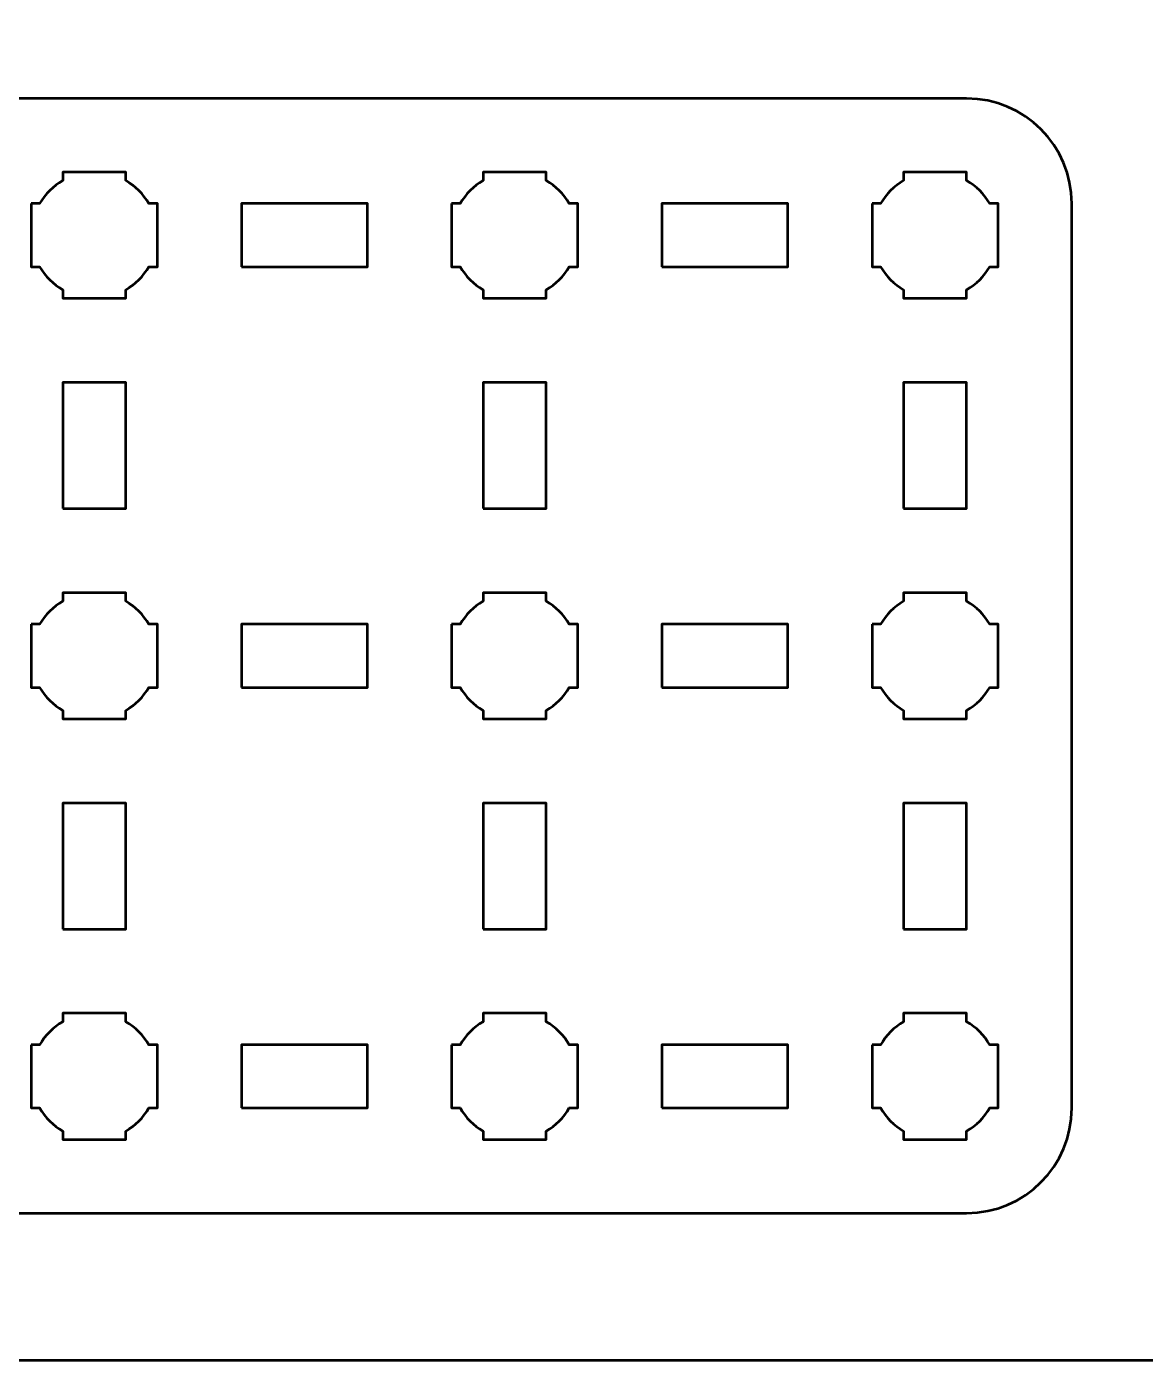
# Model space of a CAD drawing. Header units: centimetres. Extents: x -21 to 0, y -29.7 to 0.
# Drawn here: x -15.82 to -10.5, y -29.7 to -23.36 of the extents above; entities that cross this region are included whole.
import ezdxf

# ---------------------------------------------------------------- set-up
doc = ezdxf.new("R2010")
doc.units = ezdxf.units.CM
doc.header["$MEASUREMENT"] = 0
doc.layers.add('Layer 1', color=7, linetype='Continuous')

msp = doc.modelspace()

# ---------------------------------------------------------------- linework, layer by layer
at = {"layer": 'Layer 1', "lineweight": 53}
for points in [[(-14.8, -24.5), (-14.2, -24.5), (-14.2, -24.2), (-14.8, -24.2), (-14.8, -24.5)], [(-12.8, -24.5), (-12.2, -24.5), (-12.2, -24.2), (-12.8, -24.2), (-12.8, -24.5)], [(-15.65, -25.65), (-15.35, -25.65), (-15.35, -25.05), (-15.65, -25.05), (-15.65, -25.65)], [(-13.65, -25.65), (-13.35, -25.65), (-13.35, -25.05), (-13.65, -25.05), (-13.65, -25.65)], [(-11.65, -25.65), (-11.35, -25.65), (-11.35, -25.05), (-11.65, -25.05), (-11.65, -25.65)], [(-14.8, -26.5), (-14.2, -26.5), (-14.2, -26.2), (-14.8, -26.2), (-14.8, -26.5)], [(-12.8, -26.5), (-12.2, -26.5), (-12.2, -26.2), (-12.8, -26.2), (-12.8, -26.5)], [(-15.65, -27.65), (-15.35, -27.65), (-15.35, -27.05), (-15.65, -27.05), (-15.65, -27.65)], [(-13.65, -27.65), (-13.35, -27.65), (-13.35, -27.05), (-13.65, -27.05), (-13.65, -27.65)], [(-11.65, -27.65), (-11.35, -27.65), (-11.35, -27.05), (-11.65, -27.05), (-11.65, -27.65)], [(-14.8, -28.5), (-14.2, -28.5), (-14.2, -28.2), (-14.8, -28.2), (-14.8, -28.5)], [(-12.8, -28.5), (-12.2, -28.5), (-12.2, -28.2), (-12.8, -28.2), (-12.8, -28.5)]]:
    msp.add_lwpolyline(points, close=True, dxfattribs=at)
at = {"layer": 'Layer 1', "color": 1, "lineweight": 53}
msp.add_open_spline([(-21.00003, -29.19995), (-21.00003, -29.19995), (-21.00003, -5.89992), (-21.00003, -5.89992), (-21.00003, -5.89992), (-21.00003, -5.81709), (-20.93286, -5.74992), (-20.85003, -5.74992), (-20.85003, -5.74992), (-20.7672, -5.74992), (-20.70003, -5.68275), (-20.70003, -5.59992), (-20.70003, -5.59992), (-20.70003, -5.51709), (-20.7672, -5.44992), (-20.85003, -5.44992), (-20.85003, -5.44992), (-20.93286, -5.44992), (-21.00003, -5.38275), (-21.00003, -5.29992), (-21.00003, -5.29992), (-21.00003, -5.21709), (-20.93286, -5.14992), (-20.85003, -5.14992), (-20.85003, -5.14992), (-20.7672, -5.14992), (-20.70003, -5.08275), (-20.70003, -4.99992), (-20.70003, -4.99992), (-20.70003, -4.91709), (-20.7672, -4.84992), (-20.85003, -4.84992), (-20.85003, -4.84992), (-20.93286, -4.84992), (-21.00003, -4.78275), (-21.00003, -4.69992), (-21.00003, -4.69992), (-21.00003, -4.61709), (-20.93286, -4.54992), (-20.85003, -4.54992), (-20.85003, -4.54992), (-20.7672, -4.54992), (-20.70003, -4.48275), (-20.70003, -4.39992), (-20.70003, -4.39992), (-20.70003, -4.31709), (-20.7672, -4.24992), (-20.85003, -4.24992), (-20.85003, -4.24992), (-20.93286, -4.24992), (-21.00003, -4.18275), (-21.00003, -4.09992), (-21.00003, -4.09992), (-21.00003, -4.01709), (-20.93286, -3.94992), (-20.85003, -3.94992), (-20.85003, -3.94992), (-20.7672, -3.94992), (-20.70003, -3.88275), (-20.70003, -3.79992), (-20.70003, -3.79992), (-20.70003, -3.71709), (-20.7672, -3.64992), (-20.85003, -3.64992), (-20.85003, -3.64992), (-20.93286, -3.64992), (-21.00003, -3.58275), (-21.00003, -3.49992), (-21.00003, -3.49992), (-21.00003, -3.41709), (-20.93286, -3.34992), (-20.85003, -3.34992), (-20.85003, -3.34992), (-20.7672, -3.34992), (-20.70003, -3.28275), (-20.70003, -3.19992), (-20.70003, -3.19992), (-20.70003, -3.11709), (-20.7672, -3.04992), (-20.85003, -3.04992), (-20.85003, -3.04992), (-20.93286, -3.04992), (-21.00003, -2.98275), (-21.00003, -2.89992), (-21.00003, -2.89992), (-21.00003, -2.81709), (-20.93286, -2.74992), (-20.85003, -2.74992), (-20.85003, -2.74992), (-20.7672, -2.74992), (-20.70003, -2.68275), (-20.70003, -2.59992), (-20.70003, -2.59992), (-20.70003, -2.51709), (-20.7672, -2.44992), (-20.85003, -2.44992), (-20.85003, -2.44992), (-20.93286, -2.44992), (-21.00003, -2.38275), (-21.00003, -2.29992), (-21.00003, -2.29992), (-21.00003, -2.21709), (-20.93286, -2.14992), (-20.85003, -2.14992), (-20.85003, -2.14992), (-20.7672, -2.14992), (-20.70003, -2.08275), (-20.70003, -1.99992), (-20.70003, -1.99992), (-20.70003, -1.91709), (-20.7672, -1.84992), (-20.85003, -1.84992), (-20.85003, -1.84992), (-20.93286, -1.84992), (-21.00003, -1.78275), (-21.00003, -1.69992), (-21.00003, -1.69992), (-21.00003, -1.61709), (-20.93286, -1.54992), (-20.85003, -1.54992), (-20.85003, -1.54992), (-20.7672, -1.54992), (-20.70003, -1.48275), (-20.70003, -1.39992), (-20.70003, -1.39992), (-20.70003, -1.31709), (-20.7672, -1.24992), (-20.85003, -1.24992), (-20.85003, -1.24992), (-20.93286, -1.24992), (-21.00003, -1.18275), (-21.00003, -1.09992), (-21.00003, -1.09992), (-21.00003, -1.09992), (-21.00003, -0.49992), (-21.00003, -0.49992), (-21.00003, -0.49992), (-21.00003, -0.22295), (-20.77694, 0.00004), (-20.49994, 0.00004), (-20.49994, 0.00004), (-20.49994, 0.00004), (-0.50008, 0.00004), (-0.50008, 0.00004), (-0.50008, 0.00004), (-0.22294, 0.00004), (0.00002, -0.22295), (0.00002, -0.49992), (0.00002, -0.49992), (0.00002, -0.49992), (0.00002, -29.19995), (0.00002, -29.19995), (0.00002, -29.19995), (0.00002, -29.47695), (-0.22294, -29.70004), (-0.50008, -29.70004), (-0.50008, -29.70004), (-0.50008, -29.70004), (-20.49994, -29.70004), (-20.49994, -29.70004), (-20.49994, -29.70004), (-20.77694, -29.70004), (-21.00003, -29.47695), (-21.00003, -29.19995)], degree=3, knots=[0, 0, 0, 0, 0.0243902, 0.0243902, 0.0243902, 0.0243902, 0.0487805, 0.0487805, 0.0487805, 0.0487805, 0.0731707, 0.0731707, 0.0731707, 0.0731707, 0.097561, 0.097561, 0.097561, 0.097561, 0.1219512, 0.1219512, 0.1219512, 0.1219512, 0.1463415, 0.1463415, 0.1463415, 0.1463415, 0.1707317, 0.1707317, 0.1707317, 0.1707317, 0.195122, 0.195122, 0.195122, 0.195122, 0.2195122, 0.2195122, 0.2195122, 0.2195122, 0.2439024, 0.2439024, 0.2439024, 0.2439024, 0.2682927, 0.2682927, 0.2682927, 0.2682927, 0.2926829, 0.2926829, 0.2926829, 0.2926829, 0.3170732, 0.3170732, 0.3170732, 0.3170732, 0.3414634, 0.3414634, 0.3414634, 0.3414634, 0.3658537, 0.3658537, 0.3658537, 0.3658537, 0.3902439, 0.3902439, 0.3902439, 0.3902439, 0.4146341, 0.4146341, 0.4146341, 0.4146341, 0.4390244, 0.4390244, 0.4390244, 0.4390244, 0.4634146, 0.4634146, 0.4634146, 0.4634146, 0.4878049, 0.4878049, 0.4878049, 0.4878049, 0.5121951, 0.5121951, 0.5121951, 0.5121951, 0.5365854, 0.5365854, 0.5365854, 0.5365854, 0.5609756, 0.5609756, 0.5609756, 0.5609756, 0.5853659, 0.5853659, 0.5853659, 0.5853659, 0.6097561, 0.6097561, 0.6097561, 0.6097561, 0.6341463, 0.6341463, 0.6341463, 0.6341463, 0.6585366, 0.6585366, 0.6585366, 0.6585366, 0.6829268, 0.6829268, 0.6829268, 0.6829268, 0.7073171, 0.7073171, 0.7073171, 0.7073171, 0.7317073, 0.7317073, 0.7317073, 0.7317073, 0.7560976, 0.7560976, 0.7560976, 0.7560976, 0.7804878, 0.7804878, 0.7804878, 0.7804878, 0.804878, 0.804878, 0.804878, 0.804878, 0.8292683, 0.8292683, 0.8292683, 0.8292683, 0.8536585, 0.8536585, 0.8536585, 0.8536585, 0.8780488, 0.8780488, 0.8780488, 0.8780488, 0.902439, 0.902439, 0.902439, 0.902439, 0.9268293, 0.9268293, 0.9268293, 0.9268293, 0.9512195, 0.9512195, 0.9512195, 0.9512195, 0.9756098, 0.9756098, 0.9756098, 0.9756098, 1, 1, 1, 1], dxfattribs=at)
at = {"layer": 'Layer 1', "color": 3, "lineweight": 53}
msp.add_open_spline([(-18.15, -28.5), (-18.15, -28.5), (-18.15, -24.2), (-18.15, -24.2), (-18.15, -24.2), (-18.15, -23.92391), (-17.92609, -23.7), (-17.65, -23.7), (-17.65, -23.7), (-17.65, -23.7), (-11.35, -23.7), (-11.35, -23.7), (-11.35, -23.7), (-11.07391, -23.7), (-10.85, -23.92391), (-10.85, -24.2), (-10.85, -24.2), (-10.85, -24.2), (-10.85, -28.5), (-10.85, -28.5), (-10.85, -28.5), (-10.85, -28.77609), (-11.07391, -29), (-11.35, -29), (-11.35, -29), (-11.35, -29), (-17.65, -29), (-17.65, -29), (-17.65, -29), (-17.92609, -29), (-18.15, -28.77609), (-18.15, -28.5)], degree=3, knots=[0, 0, 0, 0, 0.125, 0.125, 0.125, 0.125, 0.25, 0.25, 0.25, 0.25, 0.375, 0.375, 0.375, 0.375, 0.5, 0.5, 0.5, 0.5, 0.625, 0.625, 0.625, 0.625, 0.75, 0.75, 0.75, 0.75, 0.875, 0.875, 0.875, 0.875, 1, 1, 1, 1], dxfattribs=at)
at = {"layer": 'Layer 1', "lineweight": 53}
for points in [[(-15.8, -24.2), (-15.8, -24.2), (-15.75985, -24.2), (-15.75985, -24.2), (-15.75985, -24.2), (-15.7335, -24.15447), (-15.69553, -24.1165), (-15.65, -24.09015), (-15.65, -24.09015), (-15.65, -24.09015), (-15.65, -24.05), (-15.65, -24.05), (-15.65, -24.05), (-15.65, -24.05), (-15.5, -24.05), (-15.5, -24.05), (-15.5, -24.05), (-15.5, -24.05), (-15.35, -24.05), (-15.35, -24.05), (-15.35, -24.05), (-15.35, -24.05), (-15.35, -24.09015), (-15.35, -24.09015), (-15.35, -24.09015), (-15.30447, -24.1165), (-15.2665, -24.15447), (-15.24015, -24.2), (-15.24015, -24.2), (-15.24015, -24.2), (-15.2, -24.2), (-15.2, -24.2), (-15.2, -24.2), (-15.2, -24.2), (-15.2, -24.35), (-15.2, -24.35), (-15.2, -24.35), (-15.2, -24.35), (-15.2, -24.5), (-15.2, -24.5), (-15.2, -24.5), (-15.2, -24.5), (-15.24015, -24.5), (-15.24015, -24.5), (-15.24015, -24.5), (-15.2665, -24.54553), (-15.30447, -24.5835), (-15.35, -24.60985), (-15.35, -24.60985), (-15.35, -24.60985), (-15.35, -24.65), (-15.35, -24.65), (-15.35, -24.65), (-15.35, -24.65), (-15.5, -24.65), (-15.5, -24.65), (-15.5, -24.65), (-15.5, -24.65), (-15.65, -24.65), (-15.65, -24.65), (-15.65, -24.65), (-15.65, -24.65), (-15.65, -24.60985), (-15.65, -24.60985), (-15.65, -24.60985), (-15.69553, -24.5835), (-15.7335, -24.54553), (-15.75985, -24.5), (-15.75985, -24.5), (-15.75985, -24.5), (-15.8, -24.5), (-15.8, -24.5), (-15.8, -24.5), (-15.8, -24.5), (-15.8, -24.35), (-15.8, -24.35), (-15.8, -24.35), (-15.8, -24.35), (-15.8, -24.2), (-15.8, -24.2)], [(-13.8, -24.2), (-13.8, -24.2), (-13.75985, -24.2), (-13.75985, -24.2), (-13.75985, -24.2), (-13.7335, -24.15447), (-13.69553, -24.1165), (-13.65, -24.09015), (-13.65, -24.09015), (-13.65, -24.09015), (-13.65, -24.05), (-13.65, -24.05), (-13.65, -24.05), (-13.65, -24.05), (-13.5, -24.05), (-13.5, -24.05), (-13.5, -24.05), (-13.5, -24.05), (-13.35, -24.05), (-13.35, -24.05), (-13.35, -24.05), (-13.35, -24.05), (-13.35, -24.09015), (-13.35, -24.09015), (-13.35, -24.09015), (-13.30447, -24.1165), (-13.2665, -24.15447), (-13.24015, -24.2), (-13.24015, -24.2), (-13.24015, -24.2), (-13.2, -24.2), (-13.2, -24.2), (-13.2, -24.2), (-13.2, -24.2), (-13.2, -24.35), (-13.2, -24.35), (-13.2, -24.35), (-13.2, -24.35), (-13.2, -24.5), (-13.2, -24.5), (-13.2, -24.5), (-13.2, -24.5), (-13.24015, -24.5), (-13.24015, -24.5), (-13.24015, -24.5), (-13.2665, -24.54553), (-13.30447, -24.5835), (-13.35, -24.60985), (-13.35, -24.60985), (-13.35, -24.60985), (-13.35, -24.65), (-13.35, -24.65), (-13.35, -24.65), (-13.35, -24.65), (-13.5, -24.65), (-13.5, -24.65), (-13.5, -24.65), (-13.5, -24.65), (-13.65, -24.65), (-13.65, -24.65), (-13.65, -24.65), (-13.65, -24.65), (-13.65, -24.60985), (-13.65, -24.60985), (-13.65, -24.60985), (-13.69553, -24.5835), (-13.7335, -24.54553), (-13.75985, -24.5), (-13.75985, -24.5), (-13.75985, -24.5), (-13.8, -24.5), (-13.8, -24.5), (-13.8, -24.5), (-13.8, -24.5), (-13.8, -24.35), (-13.8, -24.35), (-13.8, -24.35), (-13.8, -24.35), (-13.8, -24.2), (-13.8, -24.2)], [(-11.8, -24.2), (-11.8, -24.2), (-11.75985, -24.2), (-11.75985, -24.2), (-11.75985, -24.2), (-11.7335, -24.15447), (-11.69553, -24.1165), (-11.65, -24.09015), (-11.65, -24.09015), (-11.65, -24.09015), (-11.65, -24.05), (-11.65, -24.05), (-11.65, -24.05), (-11.65, -24.05), (-11.5, -24.05), (-11.5, -24.05), (-11.5, -24.05), (-11.5, -24.05), (-11.35, -24.05), (-11.35, -24.05), (-11.35, -24.05), (-11.35, -24.05), (-11.35, -24.09015), (-11.35, -24.09015), (-11.35, -24.09015), (-11.30447, -24.1165), (-11.2665, -24.15447), (-11.24015, -24.2), (-11.24015, -24.2), (-11.24015, -24.2), (-11.2, -24.2), (-11.2, -24.2), (-11.2, -24.2), (-11.2, -24.2), (-11.2, -24.35), (-11.2, -24.35), (-11.2, -24.35), (-11.2, -24.35), (-11.2, -24.5), (-11.2, -24.5), (-11.2, -24.5), (-11.2, -24.5), (-11.24015, -24.5), (-11.24015, -24.5), (-11.24015, -24.5), (-11.2665, -24.54553), (-11.30447, -24.5835), (-11.35, -24.60985), (-11.35, -24.60985), (-11.35, -24.60985), (-11.35, -24.65), (-11.35, -24.65), (-11.35, -24.65), (-11.35, -24.65), (-11.5, -24.65), (-11.5, -24.65), (-11.5, -24.65), (-11.5, -24.65), (-11.65, -24.65), (-11.65, -24.65), (-11.65, -24.65), (-11.65, -24.65), (-11.65, -24.60985), (-11.65, -24.60985), (-11.65, -24.60985), (-11.69553, -24.5835), (-11.7335, -24.54553), (-11.75985, -24.5), (-11.75985, -24.5), (-11.75985, -24.5), (-11.8, -24.5), (-11.8, -24.5), (-11.8, -24.5), (-11.8, -24.5), (-11.8, -24.35), (-11.8, -24.35), (-11.8, -24.35), (-11.8, -24.35), (-11.8, -24.2), (-11.8, -24.2)], [(-15.8, -26.2), (-15.8, -26.2), (-15.75985, -26.2), (-15.75985, -26.2), (-15.75985, -26.2), (-15.7335, -26.15447), (-15.69553, -26.1165), (-15.65, -26.09015), (-15.65, -26.09015), (-15.65, -26.09015), (-15.65, -26.05), (-15.65, -26.05), (-15.65, -26.05), (-15.65, -26.05), (-15.5, -26.05), (-15.5, -26.05), (-15.5, -26.05), (-15.5, -26.05), (-15.35, -26.05), (-15.35, -26.05), (-15.35, -26.05), (-15.35, -26.05), (-15.35, -26.09015), (-15.35, -26.09015), (-15.35, -26.09015), (-15.30447, -26.1165), (-15.2665, -26.15447), (-15.24015, -26.2), (-15.24015, -26.2), (-15.24015, -26.2), (-15.2, -26.2), (-15.2, -26.2), (-15.2, -26.2), (-15.2, -26.2), (-15.2, -26.35), (-15.2, -26.35), (-15.2, -26.35), (-15.2, -26.35), (-15.2, -26.5), (-15.2, -26.5), (-15.2, -26.5), (-15.2, -26.5), (-15.24015, -26.5), (-15.24015, -26.5), (-15.24015, -26.5), (-15.2665, -26.54553), (-15.30447, -26.5835), (-15.35, -26.60985), (-15.35, -26.60985), (-15.35, -26.60985), (-15.35, -26.65), (-15.35, -26.65), (-15.35, -26.65), (-15.35, -26.65), (-15.5, -26.65), (-15.5, -26.65), (-15.5, -26.65), (-15.5, -26.65), (-15.65, -26.65), (-15.65, -26.65), (-15.65, -26.65), (-15.65, -26.65), (-15.65, -26.60985), (-15.65, -26.60985), (-15.65, -26.60985), (-15.69553, -26.5835), (-15.7335, -26.54553), (-15.75985, -26.5), (-15.75985, -26.5), (-15.75985, -26.5), (-15.8, -26.5), (-15.8, -26.5), (-15.8, -26.5), (-15.8, -26.5), (-15.8, -26.35), (-15.8, -26.35), (-15.8, -26.35), (-15.8, -26.35), (-15.8, -26.2), (-15.8, -26.2)], [(-13.8, -26.2), (-13.8, -26.2), (-13.75985, -26.2), (-13.75985, -26.2), (-13.75985, -26.2), (-13.7335, -26.15447), (-13.69553, -26.1165), (-13.65, -26.09015), (-13.65, -26.09015), (-13.65, -26.09015), (-13.65, -26.05), (-13.65, -26.05), (-13.65, -26.05), (-13.65, -26.05), (-13.5, -26.05), (-13.5, -26.05), (-13.5, -26.05), (-13.5, -26.05), (-13.35, -26.05), (-13.35, -26.05), (-13.35, -26.05), (-13.35, -26.05), (-13.35, -26.09015), (-13.35, -26.09015), (-13.35, -26.09015), (-13.30447, -26.1165), (-13.2665, -26.15447), (-13.24015, -26.2), (-13.24015, -26.2), (-13.24015, -26.2), (-13.2, -26.2), (-13.2, -26.2), (-13.2, -26.2), (-13.2, -26.2), (-13.2, -26.35), (-13.2, -26.35), (-13.2, -26.35), (-13.2, -26.35), (-13.2, -26.5), (-13.2, -26.5), (-13.2, -26.5), (-13.2, -26.5), (-13.24015, -26.5), (-13.24015, -26.5), (-13.24015, -26.5), (-13.2665, -26.54553), (-13.30447, -26.5835), (-13.35, -26.60985), (-13.35, -26.60985), (-13.35, -26.60985), (-13.35, -26.65), (-13.35, -26.65), (-13.35, -26.65), (-13.35, -26.65), (-13.5, -26.65), (-13.5, -26.65), (-13.5, -26.65), (-13.5, -26.65), (-13.65, -26.65), (-13.65, -26.65), (-13.65, -26.65), (-13.65, -26.65), (-13.65, -26.60985), (-13.65, -26.60985), (-13.65, -26.60985), (-13.69553, -26.5835), (-13.7335, -26.54553), (-13.75985, -26.5), (-13.75985, -26.5), (-13.75985, -26.5), (-13.8, -26.5), (-13.8, -26.5), (-13.8, -26.5), (-13.8, -26.5), (-13.8, -26.35), (-13.8, -26.35), (-13.8, -26.35), (-13.8, -26.35), (-13.8, -26.2), (-13.8, -26.2)], [(-11.8, -26.2), (-11.8, -26.2), (-11.75985, -26.2), (-11.75985, -26.2), (-11.75985, -26.2), (-11.7335, -26.15447), (-11.69553, -26.1165), (-11.65, -26.09015), (-11.65, -26.09015), (-11.65, -26.09015), (-11.65, -26.05), (-11.65, -26.05), (-11.65, -26.05), (-11.65, -26.05), (-11.5, -26.05), (-11.5, -26.05), (-11.5, -26.05), (-11.5, -26.05), (-11.35, -26.05), (-11.35, -26.05), (-11.35, -26.05), (-11.35, -26.05), (-11.35, -26.09015), (-11.35, -26.09015), (-11.35, -26.09015), (-11.30447, -26.1165), (-11.2665, -26.15447), (-11.24015, -26.2), (-11.24015, -26.2), (-11.24015, -26.2), (-11.2, -26.2), (-11.2, -26.2), (-11.2, -26.2), (-11.2, -26.2), (-11.2, -26.35), (-11.2, -26.35), (-11.2, -26.35), (-11.2, -26.35), (-11.2, -26.5), (-11.2, -26.5), (-11.2, -26.5), (-11.2, -26.5), (-11.24015, -26.5), (-11.24015, -26.5), (-11.24015, -26.5), (-11.2665, -26.54553), (-11.30447, -26.5835), (-11.35, -26.60985), (-11.35, -26.60985), (-11.35, -26.60985), (-11.35, -26.65), (-11.35, -26.65), (-11.35, -26.65), (-11.35, -26.65), (-11.5, -26.65), (-11.5, -26.65), (-11.5, -26.65), (-11.5, -26.65), (-11.65, -26.65), (-11.65, -26.65), (-11.65, -26.65), (-11.65, -26.65), (-11.65, -26.60985), (-11.65, -26.60985), (-11.65, -26.60985), (-11.69553, -26.5835), (-11.7335, -26.54553), (-11.75985, -26.5), (-11.75985, -26.5), (-11.75985, -26.5), (-11.8, -26.5), (-11.8, -26.5), (-11.8, -26.5), (-11.8, -26.5), (-11.8, -26.35), (-11.8, -26.35), (-11.8, -26.35), (-11.8, -26.35), (-11.8, -26.2), (-11.8, -26.2)], [(-15.8, -28.2), (-15.8, -28.2), (-15.75985, -28.2), (-15.75985, -28.2), (-15.75985, -28.2), (-15.7335, -28.15447), (-15.69553, -28.1165), (-15.65, -28.09015), (-15.65, -28.09015), (-15.65, -28.09015), (-15.65, -28.05), (-15.65, -28.05), (-15.65, -28.05), (-15.65, -28.05), (-15.5, -28.05), (-15.5, -28.05), (-15.5, -28.05), (-15.5, -28.05), (-15.35, -28.05), (-15.35, -28.05), (-15.35, -28.05), (-15.35, -28.05), (-15.35, -28.09015), (-15.35, -28.09015), (-15.35, -28.09015), (-15.30447, -28.1165), (-15.2665, -28.15447), (-15.24015, -28.2), (-15.24015, -28.2), (-15.24015, -28.2), (-15.2, -28.2), (-15.2, -28.2), (-15.2, -28.2), (-15.2, -28.2), (-15.2, -28.35), (-15.2, -28.35), (-15.2, -28.35), (-15.2, -28.35), (-15.2, -28.5), (-15.2, -28.5), (-15.2, -28.5), (-15.2, -28.5), (-15.24015, -28.5), (-15.24015, -28.5), (-15.24015, -28.5), (-15.2665, -28.54553), (-15.30447, -28.5835), (-15.35, -28.60985), (-15.35, -28.60985), (-15.35, -28.60985), (-15.35, -28.65), (-15.35, -28.65), (-15.35, -28.65), (-15.35, -28.65), (-15.5, -28.65), (-15.5, -28.65), (-15.5, -28.65), (-15.5, -28.65), (-15.65, -28.65), (-15.65, -28.65), (-15.65, -28.65), (-15.65, -28.65), (-15.65, -28.60985), (-15.65, -28.60985), (-15.65, -28.60985), (-15.69553, -28.5835), (-15.7335, -28.54553), (-15.75985, -28.5), (-15.75985, -28.5), (-15.75985, -28.5), (-15.8, -28.5), (-15.8, -28.5), (-15.8, -28.5), (-15.8, -28.5), (-15.8, -28.35), (-15.8, -28.35), (-15.8, -28.35), (-15.8, -28.35), (-15.8, -28.2), (-15.8, -28.2)], [(-13.8, -28.2), (-13.8, -28.2), (-13.75985, -28.2), (-13.75985, -28.2), (-13.75985, -28.2), (-13.7335, -28.15447), (-13.69553, -28.1165), (-13.65, -28.09015), (-13.65, -28.09015), (-13.65, -28.09015), (-13.65, -28.05), (-13.65, -28.05), (-13.65, -28.05), (-13.65, -28.05), (-13.5, -28.05), (-13.5, -28.05), (-13.5, -28.05), (-13.5, -28.05), (-13.35, -28.05), (-13.35, -28.05), (-13.35, -28.05), (-13.35, -28.05), (-13.35, -28.09015), (-13.35, -28.09015), (-13.35, -28.09015), (-13.30447, -28.1165), (-13.2665, -28.15447), (-13.24015, -28.2), (-13.24015, -28.2), (-13.24015, -28.2), (-13.2, -28.2), (-13.2, -28.2), (-13.2, -28.2), (-13.2, -28.2), (-13.2, -28.35), (-13.2, -28.35), (-13.2, -28.35), (-13.2, -28.35), (-13.2, -28.5), (-13.2, -28.5), (-13.2, -28.5), (-13.2, -28.5), (-13.24015, -28.5), (-13.24015, -28.5), (-13.24015, -28.5), (-13.2665, -28.54553), (-13.30447, -28.5835), (-13.35, -28.60985), (-13.35, -28.60985), (-13.35, -28.60985), (-13.35, -28.65), (-13.35, -28.65), (-13.35, -28.65), (-13.35, -28.65), (-13.5, -28.65), (-13.5, -28.65), (-13.5, -28.65), (-13.5, -28.65), (-13.65, -28.65), (-13.65, -28.65), (-13.65, -28.65), (-13.65, -28.65), (-13.65, -28.60985), (-13.65, -28.60985), (-13.65, -28.60985), (-13.69553, -28.5835), (-13.7335, -28.54553), (-13.75985, -28.5), (-13.75985, -28.5), (-13.75985, -28.5), (-13.8, -28.5), (-13.8, -28.5), (-13.8, -28.5), (-13.8, -28.5), (-13.8, -28.35), (-13.8, -28.35), (-13.8, -28.35), (-13.8, -28.35), (-13.8, -28.2), (-13.8, -28.2)], [(-11.8, -28.2), (-11.8, -28.2), (-11.75985, -28.2), (-11.75985, -28.2), (-11.75985, -28.2), (-11.7335, -28.15447), (-11.69553, -28.1165), (-11.65, -28.09015), (-11.65, -28.09015), (-11.65, -28.09015), (-11.65, -28.05), (-11.65, -28.05), (-11.65, -28.05), (-11.65, -28.05), (-11.5, -28.05), (-11.5, -28.05), (-11.5, -28.05), (-11.5, -28.05), (-11.35, -28.05), (-11.35, -28.05), (-11.35, -28.05), (-11.35, -28.05), (-11.35, -28.09015), (-11.35, -28.09015), (-11.35, -28.09015), (-11.30447, -28.1165), (-11.2665, -28.15447), (-11.24015, -28.2), (-11.24015, -28.2), (-11.24015, -28.2), (-11.2, -28.2), (-11.2, -28.2), (-11.2, -28.2), (-11.2, -28.2), (-11.2, -28.35), (-11.2, -28.35), (-11.2, -28.35), (-11.2, -28.35), (-11.2, -28.5), (-11.2, -28.5), (-11.2, -28.5), (-11.2, -28.5), (-11.24015, -28.5), (-11.24015, -28.5), (-11.24015, -28.5), (-11.2665, -28.54553), (-11.30447, -28.5835), (-11.35, -28.60985), (-11.35, -28.60985), (-11.35, -28.60985), (-11.35, -28.65), (-11.35, -28.65), (-11.35, -28.65), (-11.35, -28.65), (-11.5, -28.65), (-11.5, -28.65), (-11.5, -28.65), (-11.5, -28.65), (-11.65, -28.65), (-11.65, -28.65), (-11.65, -28.65), (-11.65, -28.65), (-11.65, -28.60985), (-11.65, -28.60985), (-11.65, -28.60985), (-11.69553, -28.5835), (-11.7335, -28.54553), (-11.75985, -28.5), (-11.75985, -28.5), (-11.75985, -28.5), (-11.8, -28.5), (-11.8, -28.5), (-11.8, -28.5), (-11.8, -28.5), (-11.8, -28.35), (-11.8, -28.35), (-11.8, -28.35), (-11.8, -28.35), (-11.8, -28.2), (-11.8, -28.2)]]:
    msp.add_open_spline(points, degree=3, knots=[0, 0, 0, 0, 0.05, 0.05, 0.05, 0.05, 0.1, 0.1, 0.1, 0.1, 0.15, 0.15, 0.15, 0.15, 0.2, 0.2, 0.2, 0.2, 0.25, 0.25, 0.25, 0.25, 0.3, 0.3, 0.3, 0.3, 0.35, 0.35, 0.35, 0.35, 0.4, 0.4, 0.4, 0.4, 0.45, 0.45, 0.45, 0.45, 0.5, 0.5, 0.5, 0.5, 0.55, 0.55, 0.55, 0.55, 0.6, 0.6, 0.6, 0.6, 0.65, 0.65, 0.65, 0.65, 0.7, 0.7, 0.7, 0.7, 0.75, 0.75, 0.75, 0.75, 0.8, 0.8, 0.8, 0.8, 0.85, 0.85, 0.85, 0.85, 0.9, 0.9, 0.9, 0.9, 0.95, 0.95, 0.95, 0.95, 1, 1, 1, 1], dxfattribs=at)

doc.saveas('drawing.dxf')
